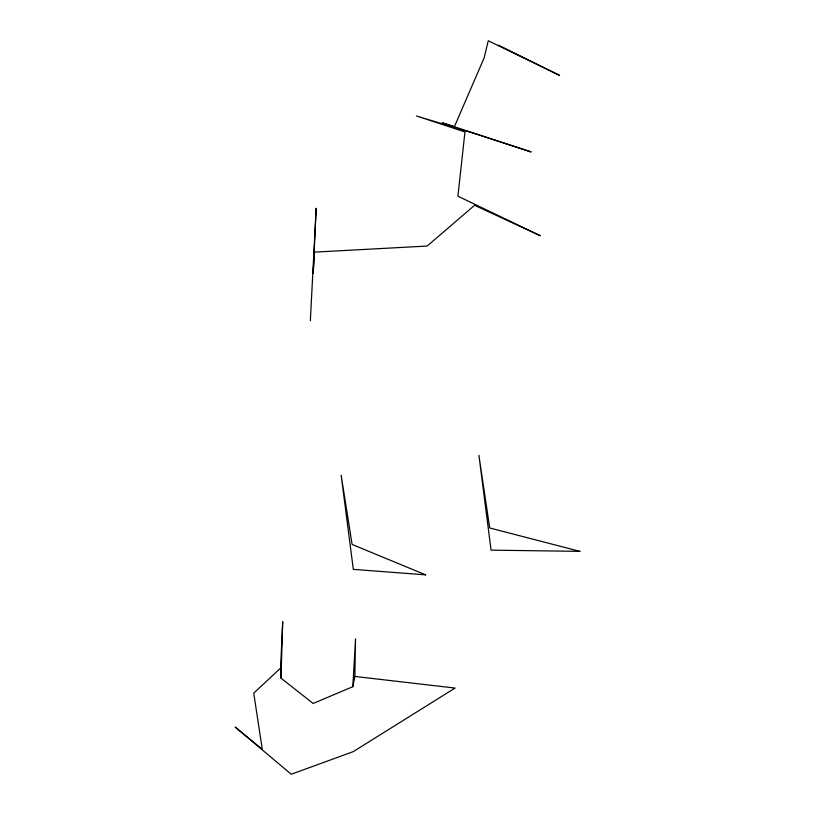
<?xml version="1.0" encoding="UTF-8"?>
<svg xmlns="http://www.w3.org/2000/svg" width="815" height="815" viewBox="0 0 815 815"><rect width="100%" height="100%" fill="white"/><g stroke="black" fill="none" stroke-linecap="round" stroke-linejoin="round"><path stroke-width="1.22" d="M352.814 686.699L354.861 676.44L355.544 638.817L352.814 686.699L313.143 703.457L280.992 678.151L280.564 668.137L282.703 621.713L280.992 678.151M310.352 320.804L316.169 208.283L313.184 273.443L314.478 252.12L427.162 246.049L474.585 205.309L540.253 235.708L457.908 196.191L464.957 131.938L416.485 115.975L476.306 134.057L531.136 151.947L442.453 122.892L454.383 126.743L484.151 57.855L488.256 40.75L559.396 75.296L498.464 45.151M280.564 668.137L253.73 693.137L262.277 749.301L235.158 727.051L291.25 774.25L353.15 751.675L455.076 688.064L354.861 676.44M579.842 551.358L491.068 550.145L478.904 455.29L489.693 527.967L579.842 551.358M425.664 574.85L353.313 569.379L341.149 475.145L352.1 544.451L425.664 574.85"/></g></svg>
